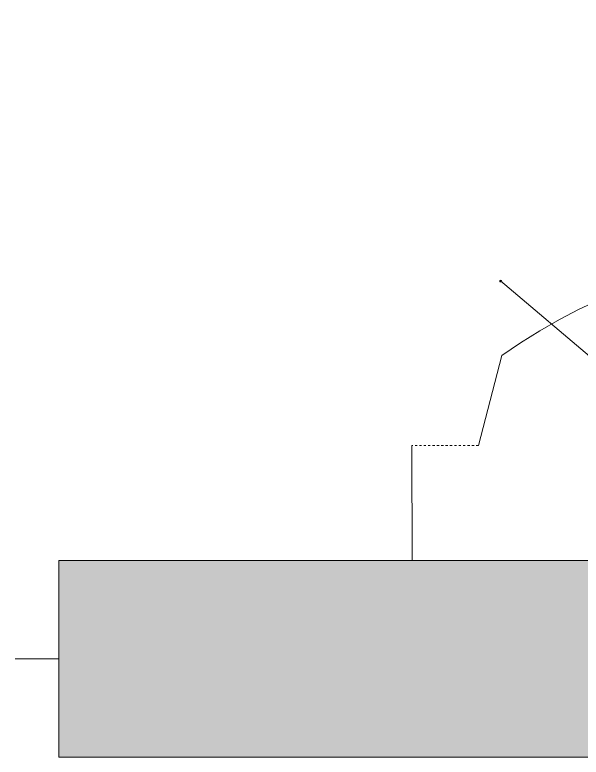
# Model space of a CAD drawing. Header units: inches. Extents: x 57 to 426, y 91 to 658.
# Drawn here: x 305.7 to 331.6, y 483.92 to 517.86 of the extents above; entities that cross this region are included whole.
import ezdxf

# ---------------------------------------------------------------- set-up
doc = ezdxf.new("R2010")
doc.units = ezdxf.units.IN
doc.header["$MEASUREMENT"] = 0
doc.linetypes.add('HIDDEN', pattern=[0.25, 0.125, -0.125])
doc.layers.add('dim', color=5, linetype='Continuous')
for name, color, linetype, lineweight in [('FURN', 144, 'Continuous', 18), ('FURNTIURE', 7, 'Continuous', 5), ('line', 7, 'Continuous', 13)]:
    doc.layers.add(name, color=color, linetype=linetype, lineweight=lineweight)

# ---------------------------------------------------------------- blocks, each defined once
blk = doc.blocks.new("50'X96'-G64")
at = {"layer": 'FURNTIURE', "color": 7, "linetype": 'Continuous'}
blk.add_line((1373.987, 870.294), (1373.987, 870.294), dxfattribs=at)
blk = doc.blocks.new("50'X96'-G65")
at = {"layer": 'FURNTIURE', "color": 7, "linetype": 'Continuous'}
blk.add_line((1373.987, 870.294), (1373.987, 870.294), dxfattribs=at)
blk = doc.blocks.new("50'X96'-G58")
at = {"layer": 'FURNTIURE', "color": 7, "linetype": 'Continuous'}
blk.add_line((1357.85, 884.015), (1374.039, 870.286), dxfattribs=at)
blk.add_lwpolyline([(1373.967, 870.286, 1), (1374.111, 870.286, 1)], format="xyb", close=True, dxfattribs=at)
blk.add_lwpolyline([(1373.967, 870.286, 1), (1374.111, 870.286, 1)], format="xyb", close=True, dxfattribs=at)
blk.add_lwpolyline([(1373.967, 870.286, 1), (1374.111, 870.286, 1)], format="xyb", close=True, dxfattribs=at)
blk.add_circle((1374.039, 870.286), 0.0718, dxfattribs=at)
at = {"layer": 'FURNTIURE'}
for name in ["50'X96'-G64", "50'X96'-G65"]:
    blk.add_blockref(name, (0, 0), dxfattribs=at)
blk = doc.blocks.new("50'X96'-G57")
blk.add_blockref("50'X96'-G58", (0, 0))
blk = doc.blocks.new('A$C2B627B83')
at = {"layer": 'FURNTIURE', "color": 7, "linetype": 'Continuous'}
for p, q in [((7.78, 57.192), (0, 57.182)), ((7.786, 52.692), (13.879, 51.109))]:
    blk.add_line(p, q, dxfattribs=at)
at = {"layer": 'FURNTIURE', "color": 7, "linetype": 'HIDDEN'}
blk.add_line((7.786, 52.692), (7.78, 57.192), dxfattribs=at)
at = {"layer": 'FURNTIURE', "color": 7, "linetype": 'Continuous'}
blk.add_arc((-17.913, 28.568), 38.971, 324.808, 35.3368, dxfattribs=at)
at = {"xscale": 0.7499999999999897, "yscale": 0.7499999999999897, "zscale": 0.7499999999999897, "rotation": 90.0724086965355}
blk.add_blockref("50'X96'-G57", (672.942, -978.51), dxfattribs=at)

msp = doc.modelspace()

# ---------------------------------------------------------------- hatches: boundary and pattern name
at = {"layer": 'dim'}
h = msp.add_hatch(color=38, dxfattribs=at)
h.paths.add_polyline_path([(57.217, 108.978), (75.217, 108.978), (75.217, 122.478), (66.217, 122.478), (66.217, 303.915), (135.217, 303.915), (135.217, 312.915), (135.172, 312.915), (66.217, 312.915), (66.217, 408.915), (178.717, 408.915), (178.717, 422.415), (174.217, 422.415), (174.217, 417.915), (66.217, 417.915), (66.217, 573.915), (174.217, 573.915), (174.217, 549.915), (178.717, 549.915), (178.717, 573.915), (178.717, 582.915), (66.217, 582.915), (66.217, 648.915), (196.717, 648.915), (196.717, 620.415), (201.217, 620.415), (201.217, 648.915), (417.217, 648.915), (417.217, 492.915), (307.717, 492.915), (307.717, 483.915), (417.217, 483.915), (417.217, 327.915), (387.217, 327.915), (387.217, 318.915), (417.217, 318.915), (417.217, 174.978), (326.327, 174.978), (326.327, 165.978), (340.717, 165.978), (340.717, 161.478), (345.217, 161.478), (345.217, 170.478), (417.217, 170.478), (417.217, 113.478), (345.217, 113.478), (345.217, 134.478), (340.717, 134.478), (340.717, 108.978), (426.217, 108.978), (426.217, 373.817), (426.217, 657.915), (57.217, 657.915)])
h.paths.add_polyline_path([(219.217, 573.915), (219.217, 582.915), (201.217, 582.915), (201.217, 587.415), (196.717, 587.415), (196.717, 582.915), (196.717, 573.915)], flags=17)
h.paths.add_polyline_path([(252.217, 573.915), (252.217, 569.415), (261.217, 569.415), (261.217, 582.915), (237.217, 582.915), (237.217, 573.915)], flags=17)
h.paths.add_polyline_path([(265.717, 483.915), (265.717, 492.915), (261.217, 492.915), (261.217, 497.415), (252.217, 497.415), (252.217, 492.915), (247.717, 492.915), (247.717, 483.915)], flags=17)
h.paths.add_polyline_path([(187.717, 312.915), (177.217, 312.915), (177.217, 303.915), (187.717, 303.915)], flags=17)
h.paths.add_polyline_path([(255.217, 318.915), (270.217, 318.915), (270.217, 327.915), (246.217, 327.915), (246.217, 312.915), (241.717, 312.915), (241.717, 303.915), (246.217, 303.915), (246.217, 299.415), (255.217, 299.415)], flags=17)
h.paths.add_polyline_path([(255.217, 257.415), (246.217, 257.415), (246.217, 165.978), (260.442, 165.978), (260.442, 174.978), (255.217, 174.978)], flags=17)
h.paths.add_polyline_path([(243.217, 122.478), (243.217, 108.978), (261.217, 108.978), (261.217, 122.478)], flags=17)

# ---------------------------------------------------------------- linework, layer by layer
at = {"layer": 'line'}
for p, q in [((307.717, 492.915), (417.217, 492.915)), ((307.717, 483.915), (307.717, 492.915)), ((307.717, 488.415), (305.717, 488.415)), ((307.717, 483.915), (417.217, 483.915))]:
    msp.add_line(p, q, dxfattribs=at)

# ---------------------------------------------------------------- block references
at = {"layer": 'FURN', "ltscale": 15, "xscale": 0.6749999999956345, "yscale": 0.6749999999992724, "zscale": 0.675, "rotation": 90}
msp.add_blockref('A$C2B627B83', (362.467, 492.915), dxfattribs=at)

doc.saveas('drawing.dxf')
